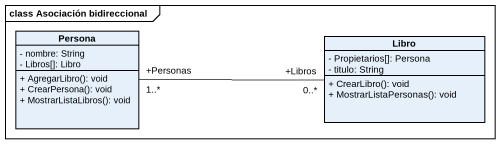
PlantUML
@startuml
mainframe class Asociación bidireccional
hide circle
hide empty members
skinparam classAttributeIconSize 0
class Persona {
  - nombre: String
  - Libros[]: Libro
  + AgregarLibro(): void
  + CrearPersona(): void
  + MostrarListaLibros(): void
}
class Libro {
  - Propietarios[]: Persona
  - titulo: String
  + CrearLibro(): void
  + MostrarListaPersonas(): void
}
Persona "+Personas\n1..*" -right- "+Libros\n0..*" Libro
@enduml
